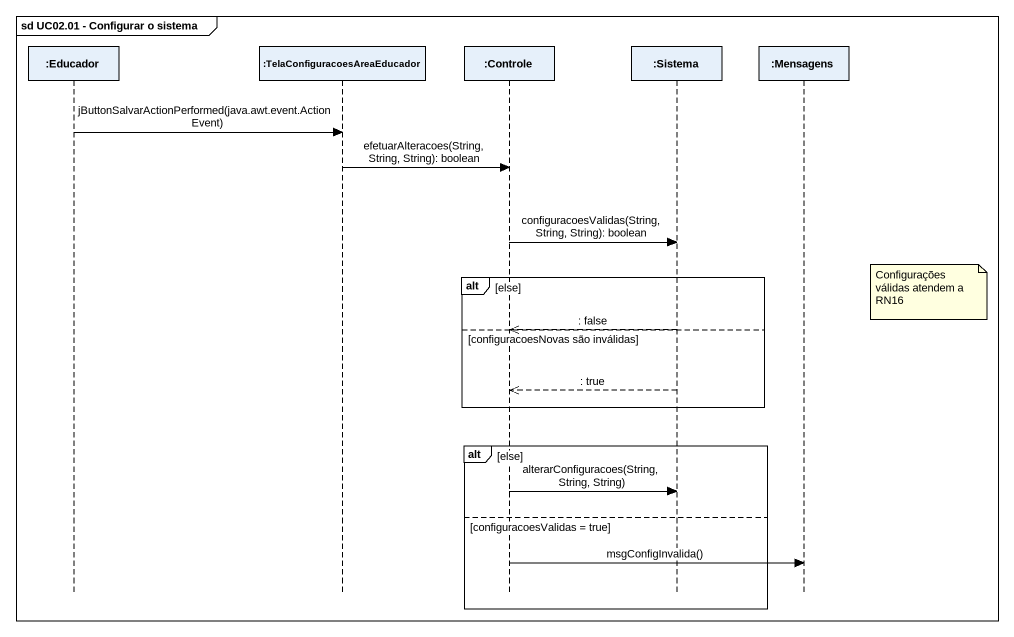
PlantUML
@startuml
mainframe sd UC02.01 - Configurar o sistema
hide footbox
participant ":Educador" as Educador
participant ":TelaConfiguracoesAreaEducador" as TelaConfiguracoesAreaEducado
participant ":Controle" as Controle
participant ":Sistema" as Sistema
participant ":Mensagens" as Mensagens

Educador -> TelaConfiguracoesAreaEducado : jButtonSalvarActionPerformed(java.awt.event.ActionEvent)
TelaConfiguracoesAreaEducado -> Controle : efetuarAlteracoes(String, String, String): boolean
Controle -> Sistema : configuracoesValidas(String, String, String): boolean
alt else
  note right of Mensagens : Configurações válidas atendem a RN16
else configuracoesNovas são inválidas
  Sistema -->> Controle : : false
  Sistema -->> Controle : : true
end
alt else
  Controle -> Sistema : alterarConfiguracoes(String, String, String)
else configuracoesValidas = true
  Controle -> Mensagens : msgConfigInvalida()
end
@enduml
